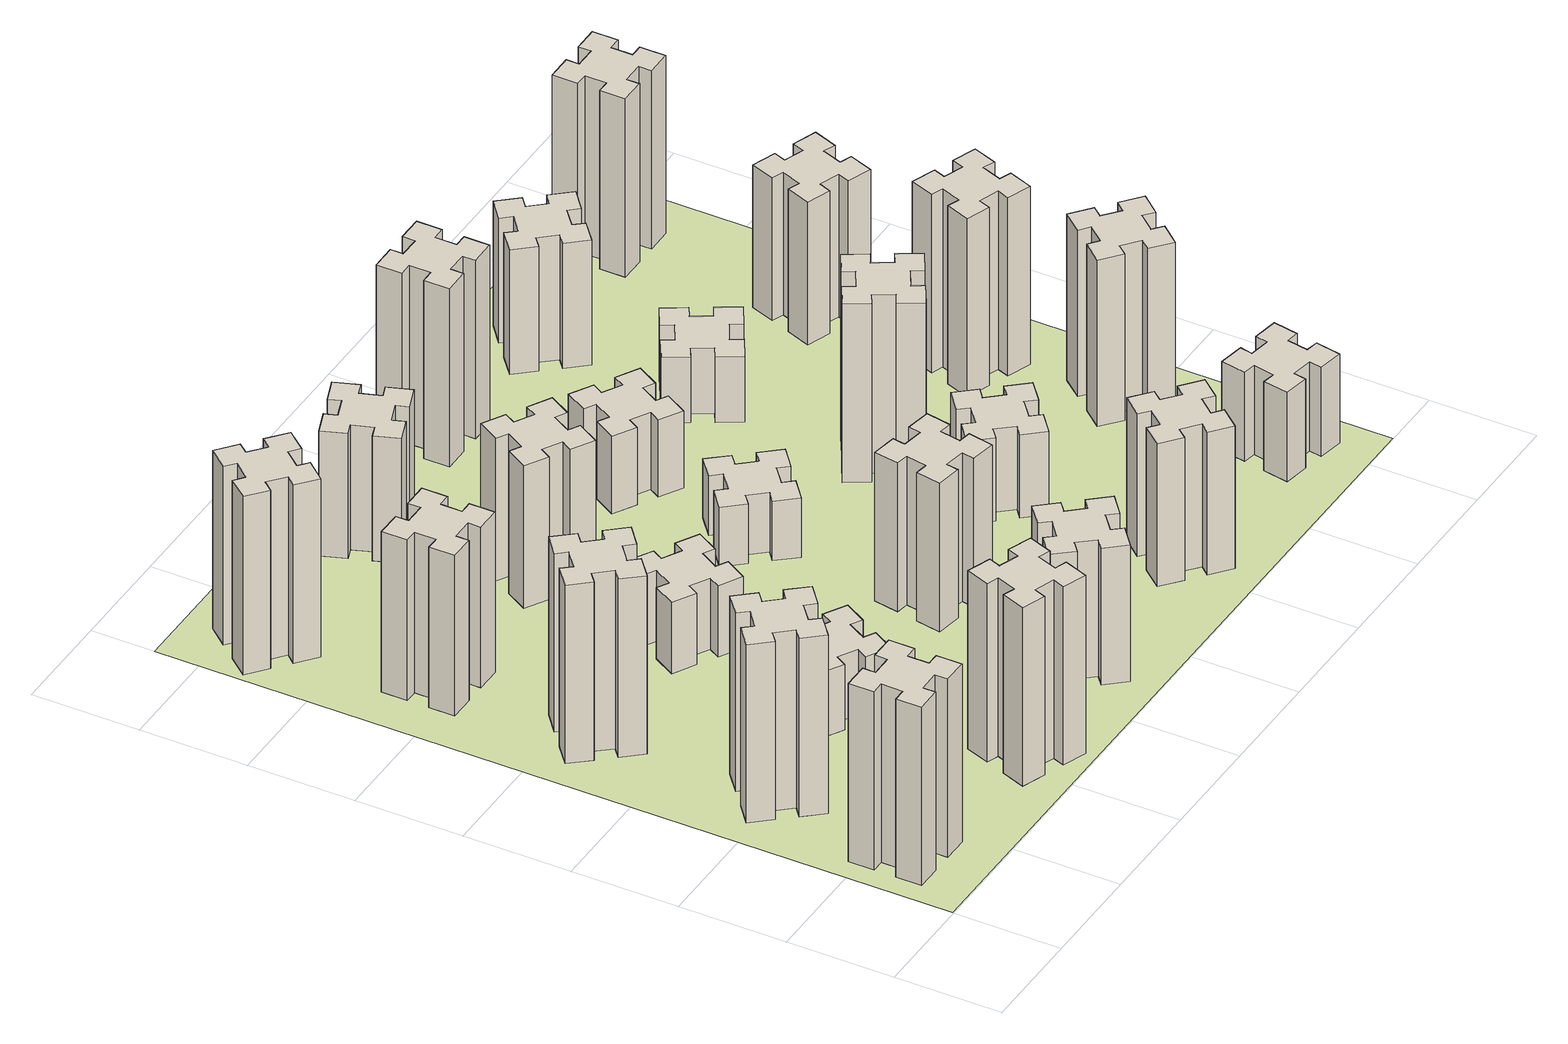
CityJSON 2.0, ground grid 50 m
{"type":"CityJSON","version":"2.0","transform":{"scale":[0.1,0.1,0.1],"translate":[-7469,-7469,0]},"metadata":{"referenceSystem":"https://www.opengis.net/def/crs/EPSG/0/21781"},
"CityObjects":{
"building1":{"type":"Building","attributes":{"class":"1000","function":"1000","usage":"1000","yearOfConstruction":2016,"roofType":"1000","measuredHeight":90,"storeysAboveGround":30,"storeysBelowGround":0},"geometry":[{"type":"Solid","lod":"1","boundaries":[[[[0,1,2,3,4,5,6,7,8,9,10,11,12,13,14,15,16,17,18,19]],[[17,16,20,21]],[[16,15,22,20]],[[15,14,23,22]],[[14,13,24,23]],[[13,12,25,24]],[[12,11,26,25]],[[11,10,27,26]],[[10,9,28,27]],[[9,8,29,28]],[[8,7,30,29]],[[7,6,31,30]],[[6,5,32,31]],[[5,4,33,32]],[[4,3,34,33]],[[3,2,35,34]],[[2,1,36,35]],[[1,0,37,36]],[[0,19,38,37]],[[19,18,39,38]],[[18,17,21,39]],[[24,25,26,27,28,29,30,31,32,33,34,35,36,37,38,39,21,20,22,23]]]]}]},
"building2":{"type":"Building","attributes":{"class":"1000","function":"1000","usage":"1000","yearOfConstruction":2016,"roofType":"1000","measuredHeight":90,"storeysAboveGround":30,"storeysBelowGround":0},"geometry":[{"type":"Solid","lod":"1","boundaries":[[[[40,41,42,43,44,45,46,47,48,49,50,51,52,53,54,55,56,57,58,59]],[[57,56,60,61]],[[56,55,62,60]],[[55,54,63,62]],[[54,53,64,63]],[[53,52,65,64]],[[52,51,66,65]],[[51,50,67,66]],[[50,49,68,67]],[[49,48,69,68]],[[48,47,70,69]],[[47,46,71,70]],[[46,45,72,71]],[[45,44,73,72]],[[44,43,74,73]],[[43,42,75,74]],[[42,41,76,75]],[[41,40,77,76]],[[40,59,78,77]],[[59,58,79,78]],[[58,57,61,79]],[[64,65,66,67,68,69,70,71,72,73,74,75,76,77,78,79,61,60,62,63]]]]}]},
"building3":{"type":"Building","attributes":{"class":"1000","function":"1000","usage":"1000","yearOfConstruction":2016,"roofType":"1000","measuredHeight":90,"storeysAboveGround":30,"storeysBelowGround":0},"geometry":[{"type":"Solid","lod":"1","boundaries":[[[[80,81,82,83,84,85,86,87,88,89,90,91,92,93,94,95,96,97,98,99]],[[97,96,100,101]],[[96,95,102,100]],[[95,94,103,102]],[[94,93,104,103]],[[93,92,105,104]],[[92,91,106,105]],[[91,90,107,106]],[[90,89,108,107]],[[89,88,109,108]],[[88,87,110,109]],[[87,86,111,110]],[[86,85,112,111]],[[85,84,113,112]],[[84,83,114,113]],[[83,82,115,114]],[[82,81,116,115]],[[81,80,117,116]],[[80,99,118,117]],[[99,98,119,118]],[[98,97,101,119]],[[104,105,106,107,108,109,110,111,112,113,114,115,116,117,118,119,101,100,102,103]]]]}]},
"building4":{"type":"Building","attributes":{"class":"1000","function":"1000","usage":"1000","yearOfConstruction":2016,"roofType":"1000","measuredHeight":81,"storeysAboveGround":30,"storeysBelowGround":0},"geometry":[{"type":"Solid","lod":"1","boundaries":[[[[120,121,122,123,124,125,126,127,128,129,130,131,132,133,134,135,136,137,138,139]],[[137,136,140,141]],[[136,135,142,140]],[[135,134,143,142]],[[134,133,144,143]],[[133,132,145,144]],[[132,131,146,145]],[[131,130,147,146]],[[130,129,148,147]],[[129,128,149,148]],[[128,127,150,149]],[[127,126,151,150]],[[126,125,152,151]],[[125,124,153,152]],[[124,123,154,153]],[[123,122,155,154]],[[122,121,156,155]],[[121,120,157,156]],[[120,139,158,157]],[[139,138,159,158]],[[138,137,141,159]],[[144,145,146,147,148,149,150,151,152,153,154,155,156,157,158,159,141,140,142,143]]]]}]},
"building5":{"type":"Building","attributes":{"class":"1000","function":"1000","usage":"1000","yearOfConstruction":2016,"roofType":"1000","measuredHeight":90,"storeysAboveGround":30,"storeysBelowGround":0},"geometry":[{"type":"Solid","lod":"1","boundaries":[[[[160,161,162,163,164,165,166,167,168,169,170,171,172,173,174,175,176,177,178,179]],[[177,176,180,181]],[[176,175,182,180]],[[175,174,183,182]],[[174,173,184,183]],[[173,172,185,184]],[[172,171,186,185]],[[171,170,187,186]],[[170,169,188,187]],[[169,168,189,188]],[[168,167,190,189]],[[167,166,191,190]],[[166,165,192,191]],[[165,164,193,192]],[[164,163,194,193]],[[163,162,195,194]],[[162,161,196,195]],[[161,160,197,196]],[[160,179,198,197]],[[179,178,199,198]],[[178,177,181,199]],[[184,185,186,187,188,189,190,191,192,193,194,195,196,197,198,199,181,180,182,183]]]]}]},
"building6":{"type":"Building","attributes":{"class":"1000","function":"1000","usage":"1000","yearOfConstruction":2016,"roofType":"1000","measuredHeight":90,"storeysAboveGround":30,"storeysBelowGround":0},"geometry":[{"type":"Solid","lod":"1","boundaries":[[[[200,201,202,203,204,205,206,207,208,209,210,211,212,213,214,215,216,217,218,219]],[[217,216,220,221]],[[216,215,222,220]],[[215,214,223,222]],[[214,213,224,223]],[[213,212,225,224]],[[212,211,226,225]],[[211,210,227,226]],[[210,209,228,227]],[[209,208,229,228]],[[208,207,230,229]],[[207,206,231,230]],[[206,205,232,231]],[[205,204,233,232]],[[204,203,234,233]],[[203,202,235,234]],[[202,201,236,235]],[[201,200,237,236]],[[200,219,238,237]],[[219,218,239,238]],[[218,217,221,239]],[[224,225,226,227,228,229,230,231,232,233,234,235,236,237,238,239,221,220,222,223]]]]}]},
"building7":{"type":"Building","attributes":{"class":"1000","function":"1000","usage":"1000","yearOfConstruction":2016,"roofType":"1000","measuredHeight":33,"storeysAboveGround":30,"storeysBelowGround":0},"geometry":[{"type":"Solid","lod":"1","boundaries":[[[[240,241,242,243,244,245,246,247,248,249,250,251,252,253,254,255,256,257,258,259]],[[257,256,260,261]],[[256,255,262,260]],[[255,254,263,262]],[[254,253,264,263]],[[253,252,265,264]],[[252,251,266,265]],[[251,250,267,266]],[[250,249,268,267]],[[249,248,269,268]],[[248,247,270,269]],[[247,246,271,270]],[[246,245,272,271]],[[245,244,273,272]],[[244,243,274,273]],[[243,242,275,274]],[[242,241,276,275]],[[241,240,277,276]],[[240,259,278,277]],[[259,258,279,278]],[[258,257,261,279]],[[264,265,266,267,268,269,270,271,272,273,274,275,276,277,278,279,261,260,262,263]]]]}]},
"building8":{"type":"Building","attributes":{"class":"1000","function":"1000","usage":"1000","yearOfConstruction":2016,"roofType":"1000","measuredHeight":36,"storeysAboveGround":30,"storeysBelowGround":0},"geometry":[{"type":"Solid","lod":"1","boundaries":[[[[280,281,282,283,284,285,286,287,288,289,290,291,292,293,294,295,296,297,298,299]],[[297,296,300,301]],[[296,295,302,300]],[[295,294,303,302]],[[294,293,304,303]],[[293,292,305,304]],[[292,291,306,305]],[[291,290,307,306]],[[290,289,308,307]],[[289,288,309,308]],[[288,287,310,309]],[[287,286,311,310]],[[286,285,312,311]],[[285,284,313,312]],[[284,283,314,313]],[[283,282,315,314]],[[282,281,316,315]],[[281,280,317,316]],[[280,299,318,317]],[[299,298,319,318]],[[298,297,301,319]],[[304,305,306,307,308,309,310,311,312,313,314,315,316,317,318,319,301,300,302,303]]]]}]},
"building9":{"type":"Building","attributes":{"class":"1000","function":"1000","usage":"1000","yearOfConstruction":2016,"roofType":"1000","measuredHeight":69,"storeysAboveGround":30,"storeysBelowGround":0},"geometry":[{"type":"Solid","lod":"1","boundaries":[[[[320,321,322,323,324,325,326,327,328,329,330,331,332,333,334,335,336,337,338,339]],[[337,336,340,341]],[[336,335,342,340]],[[335,334,343,342]],[[334,333,344,343]],[[333,332,345,344]],[[332,331,346,345]],[[331,330,347,346]],[[330,329,348,347]],[[329,328,349,348]],[[328,327,350,349]],[[327,326,351,350]],[[326,325,352,351]],[[325,324,353,352]],[[324,323,354,353]],[[323,322,355,354]],[[322,321,356,355]],[[321,320,357,356]],[[320,339,358,357]],[[339,338,359,358]],[[338,337,341,359]],[[344,345,346,347,348,349,350,351,352,353,354,355,356,357,358,359,341,340,342,343]]]]}]},
"building10":{"type":"Building","attributes":{"class":"1000","function":"1000","usage":"1000","yearOfConstruction":2016,"roofType":"1000","measuredHeight":72,"storeysAboveGround":30,"storeysBelowGround":0},"geometry":[{"type":"Solid","lod":"1","boundaries":[[[[360,361,362,363,364,365,366,367,368,369,370,371,372,373,374,375,376,377,378,379]],[[377,376,380,381]],[[376,375,382,380]],[[375,374,383,382]],[[374,373,384,383]],[[373,372,385,384]],[[372,371,386,385]],[[371,370,387,386]],[[370,369,388,387]],[[369,368,389,388]],[[368,367,390,389]],[[367,366,391,390]],[[366,365,392,391]],[[365,364,393,392]],[[364,363,394,393]],[[363,362,395,394]],[[362,361,396,395]],[[361,360,397,396]],[[360,379,398,397]],[[379,378,399,398]],[[378,377,381,399]],[[384,385,386,387,388,389,390,391,392,393,394,395,396,397,398,399,381,380,382,383]]]]}]},
"building11":{"type":"Building","attributes":{"class":"1000","function":"1000","usage":"1000","yearOfConstruction":2016,"roofType":"1000","measuredHeight":63,"storeysAboveGround":30,"storeysBelowGround":0},"geometry":[{"type":"Solid","lod":"1","boundaries":[[[[400,401,402,403,404,405,406,407,408,409,410,411,412,413,414,415,416,417,418,419]],[[417,416,420,421]],[[416,415,422,420]],[[415,414,423,422]],[[414,413,424,423]],[[413,412,425,424]],[[412,411,426,425]],[[411,410,427,426]],[[410,409,428,427]],[[409,408,429,428]],[[408,407,430,429]],[[407,406,431,430]],[[406,405,432,431]],[[405,404,433,432]],[[404,403,434,433]],[[403,402,435,434]],[[402,401,436,435]],[[401,400,437,436]],[[400,419,438,437]],[[419,418,439,438]],[[418,417,421,439]],[[424,425,426,427,428,429,430,431,432,433,434,435,436,437,438,439,421,420,422,423]]]]}]},
"building12":{"type":"Building","attributes":{"class":"1000","function":"1000","usage":"1000","yearOfConstruction":2016,"roofType":"1000","measuredHeight":75,"storeysAboveGround":30,"storeysBelowGround":0},"geometry":[{"type":"Solid","lod":"1","boundaries":[[[[440,441,442,443,444,445,446,447,448,449,450,451,452,453,454,455,456,457,458,459]],[[457,456,460,461]],[[456,455,462,460]],[[455,454,463,462]],[[454,453,464,463]],[[453,452,465,464]],[[452,451,466,465]],[[451,450,467,466]],[[450,449,468,467]],[[449,448,469,468]],[[448,447,470,469]],[[447,446,471,470]],[[446,445,472,471]],[[445,444,473,472]],[[444,443,474,473]],[[443,442,475,474]],[[442,441,476,475]],[[441,440,477,476]],[[440,459,478,477]],[[459,458,479,478]],[[458,457,461,479]],[[464,465,466,467,468,469,470,471,472,473,474,475,476,477,478,479,461,460,462,463]]]]}]},
"building13":{"type":"Building","attributes":{"class":"1000","function":"1000","usage":"1000","yearOfConstruction":2016,"roofType":"1000","measuredHeight":30,"storeysAboveGround":30,"storeysBelowGround":0},"geometry":[{"type":"Solid","lod":"1","boundaries":[[[[480,481,482,483,484,485,486,487,488,489,490,491,492,493,494,495,496,497,498,499]],[[497,496,500,501]],[[496,495,502,500]],[[495,494,503,502]],[[494,493,504,503]],[[493,492,505,504]],[[492,491,506,505]],[[491,490,507,506]],[[490,489,508,507]],[[489,488,509,508]],[[488,487,510,509]],[[487,486,511,510]],[[486,485,512,511]],[[485,484,513,512]],[[484,483,514,513]],[[483,482,515,514]],[[482,481,516,515]],[[481,480,517,516]],[[480,499,518,517]],[[499,498,519,518]],[[498,497,501,519]],[[504,505,506,507,508,509,510,511,512,513,514,515,516,517,518,519,501,500,502,503]]]]}]},
"building14":{"type":"Building","attributes":{"class":"1000","function":"1000","usage":"1000","yearOfConstruction":2016,"roofType":"1000","measuredHeight":72,"storeysAboveGround":30,"storeysBelowGround":0},"geometry":[{"type":"Solid","lod":"1","boundaries":[[[[520,521,522,523,524,525,526,527,528,529,530,531,532,533,534,535,536,537,538,539]],[[537,536,540,541]],[[536,535,542,540]],[[535,534,543,542]],[[534,533,544,543]],[[533,532,545,544]],[[532,531,546,545]],[[531,530,547,546]],[[530,529,548,547]],[[529,528,549,548]],[[528,527,550,549]],[[527,526,551,550]],[[526,525,552,551]],[[525,524,553,552]],[[524,523,554,553]],[[523,522,555,554]],[[522,521,556,555]],[[521,520,557,556]],[[520,539,558,557]],[[539,538,559,558]],[[538,537,541,559]],[[544,545,546,547,548,549,550,551,552,553,554,555,556,557,558,559,541,540,542,543]]]]}]},
"building15":{"type":"Building","attributes":{"class":"1000","function":"1000","usage":"1000","yearOfConstruction":2016,"roofType":"1000","measuredHeight":39,"storeysAboveGround":30,"storeysBelowGround":0},"geometry":[{"type":"Solid","lod":"1","boundaries":[[[[560,561,562,563,564,565,566,567,568,569,570,571,572,573,574,575,576,577,578,579]],[[577,576,580,581]],[[576,575,582,580]],[[575,574,583,582]],[[574,573,584,583]],[[573,572,585,584]],[[572,571,586,585]],[[571,570,587,586]],[[570,569,588,587]],[[569,568,589,588]],[[568,567,590,589]],[[567,566,591,590]],[[566,565,592,591]],[[565,564,593,592]],[[564,563,594,593]],[[563,562,595,594]],[[562,561,596,595]],[[561,560,597,596]],[[560,579,598,597]],[[579,578,599,598]],[[578,577,581,599]],[[584,585,586,587,588,589,590,591,592,593,594,595,596,597,598,599,581,580,582,583]]]]}]},
"building16":{"type":"Building","attributes":{"class":"1000","function":"1000","usage":"1000","yearOfConstruction":2016,"roofType":"1000","measuredHeight":90,"storeysAboveGround":30,"storeysBelowGround":0},"geometry":[{"type":"Solid","lod":"1","boundaries":[[[[600,601,602,603,604,605,606,607,608,609,610,611,612,613,614,615,616,617,618,619]],[[617,616,620,621]],[[616,615,622,620]],[[615,614,623,622]],[[614,613,624,623]],[[613,612,625,624]],[[612,611,626,625]],[[611,610,627,626]],[[610,609,628,627]],[[609,608,629,628]],[[608,607,630,629]],[[607,606,631,630]],[[606,605,632,631]],[[605,604,633,632]],[[604,603,634,633]],[[603,602,635,634]],[[602,601,636,635]],[[601,600,637,636]],[[600,619,638,637]],[[619,618,639,638]],[[618,617,621,639]],[[624,625,626,627,628,629,630,631,632,633,634,635,636,637,638,639,621,620,622,623]]]]}]},
"building17":{"type":"Building","attributes":{"class":"1000","function":"1000","usage":"1000","yearOfConstruction":2016,"roofType":"1000","measuredHeight":42,"storeysAboveGround":30,"storeysBelowGround":0},"geometry":[{"type":"Solid","lod":"1","boundaries":[[[[640,641,642,643,644,645,646,647,648,649,650,651,652,653,654,655,656,657,658,659]],[[657,656,660,661]],[[656,655,662,660]],[[655,654,663,662]],[[654,653,664,663]],[[653,652,665,664]],[[652,651,666,665]],[[651,650,667,666]],[[650,649,668,667]],[[649,648,669,668]],[[648,647,670,669]],[[647,646,671,670]],[[646,645,672,671]],[[645,644,673,672]],[[644,643,674,673]],[[643,642,675,674]],[[642,641,676,675]],[[641,640,677,676]],[[640,659,678,677]],[[659,658,679,678]],[[658,657,661,679]],[[664,665,666,667,668,669,670,671,672,673,674,675,676,677,678,679,661,660,662,663]]]]}]},
"building18":{"type":"Building","attributes":{"class":"1000","function":"1000","usage":"1000","yearOfConstruction":2016,"roofType":"1000","measuredHeight":90,"storeysAboveGround":30,"storeysBelowGround":0},"geometry":[{"type":"Solid","lod":"1","boundaries":[[[[680,681,682,683,684,685,686,687,688,689,690,691,692,693,694,695,696,697,698,699]],[[697,696,700,701]],[[696,695,702,700]],[[695,694,703,702]],[[694,693,704,703]],[[693,692,705,704]],[[692,691,706,705]],[[691,690,707,706]],[[690,689,708,707]],[[689,688,709,708]],[[688,687,710,709]],[[687,686,711,710]],[[686,685,712,711]],[[685,684,713,712]],[[684,683,714,713]],[[683,682,715,714]],[[682,681,716,715]],[[681,680,717,716]],[[680,699,718,717]],[[699,698,719,718]],[[698,697,701,719]],[[704,705,706,707,708,709,710,711,712,713,714,715,716,717,718,719,701,700,702,703]]]]}]},
"building19":{"type":"Building","attributes":{"class":"1000","function":"1000","usage":"1000","yearOfConstruction":2016,"roofType":"1000","measuredHeight":33,"storeysAboveGround":30,"storeysBelowGround":0},"geometry":[{"type":"Solid","lod":"1","boundaries":[[[[720,721,722,723,724,725,726,727,728,729,730,731,732,733,734,735,736,737,738,739]],[[737,736,740,741]],[[736,735,742,740]],[[735,734,743,742]],[[734,733,744,743]],[[733,732,745,744]],[[732,731,746,745]],[[731,730,747,746]],[[730,729,748,747]],[[729,728,749,748]],[[728,727,750,749]],[[727,726,751,750]],[[726,725,752,751]],[[725,724,753,752]],[[724,723,754,753]],[[723,722,755,754]],[[722,721,756,755]],[[721,720,757,756]],[[720,739,758,757]],[[739,738,759,758]],[[738,737,741,759]],[[744,745,746,747,748,749,750,751,752,753,754,755,756,757,758,759,741,740,742,743]]]]}]},
"building20":{"type":"Building","attributes":{"class":"1000","function":"1000","usage":"1000","yearOfConstruction":2016,"roofType":"1000","measuredHeight":45,"storeysAboveGround":30,"storeysBelowGround":0},"geometry":[{"type":"Solid","lod":"1","boundaries":[[[[760,761,762,763,764,765,766,767,768,769,770,771,772,773,774,775,776,777,778,779]],[[777,776,780,781]],[[776,775,782,780]],[[775,774,783,782]],[[774,773,784,783]],[[773,772,785,784]],[[772,771,786,785]],[[771,770,787,786]],[[770,769,788,787]],[[769,768,789,788]],[[768,767,790,789]],[[767,766,791,790]],[[766,765,792,791]],[[765,764,793,792]],[[764,763,794,793]],[[763,762,795,794]],[[762,761,796,795]],[[761,760,797,796]],[[760,779,798,797]],[[779,778,799,798]],[[778,777,781,799]],[[784,785,786,787,788,789,790,791,792,793,794,795,796,797,798,799,781,780,782,783]]]]}]},
"building21":{"type":"Building","attributes":{"class":"1000","function":"1000","usage":"1000","yearOfConstruction":2016,"roofType":"1000","measuredHeight":63,"storeysAboveGround":30,"storeysBelowGround":0},"geometry":[{"type":"Solid","lod":"1","boundaries":[[[[800,801,802,803,804,805,806,807,808,809,810,811,812,813,814,815,816,817,818,819]],[[817,816,820,821]],[[816,815,822,820]],[[815,814,823,822]],[[814,813,824,823]],[[813,812,825,824]],[[812,811,826,825]],[[811,810,827,826]],[[810,809,828,827]],[[809,808,829,828]],[[808,807,830,829]],[[807,806,831,830]],[[806,805,832,831]],[[805,804,833,832]],[[804,803,834,833]],[[803,802,835,834]],[[802,801,836,835]],[[801,800,837,836]],[[800,819,838,837]],[[819,818,839,838]],[[818,817,821,839]],[[824,825,826,827,828,829,830,831,832,833,834,835,836,837,838,839,821,820,822,823]]]]}]},
"building22":{"type":"Building","attributes":{"class":"1000","function":"1000","usage":"1000","yearOfConstruction":2016,"roofType":"1000","measuredHeight":84,"storeysAboveGround":30,"storeysBelowGround":0},"geometry":[{"type":"Solid","lod":"1","boundaries":[[[[840,841,842,843,844,845,846,847,848,849,850,851,852,853,854,855,856,857,858,859]],[[857,856,860,861]],[[856,855,862,860]],[[855,854,863,862]],[[854,853,864,863]],[[853,852,865,864]],[[852,851,866,865]],[[851,850,867,866]],[[850,849,868,867]],[[849,848,869,868]],[[848,847,870,869]],[[847,846,871,870]],[[846,845,872,871]],[[845,844,873,872]],[[844,843,874,873]],[[843,842,875,874]],[[842,841,876,875]],[[841,840,877,876]],[[840,859,878,877]],[[859,858,879,878]],[[858,857,861,879]],[[864,865,866,867,868,869,870,871,872,873,874,875,876,877,878,879,861,860,862,863]]]]}]},
"building23":{"type":"Building","attributes":{"class":"1000","function":"1000","usage":"1000","yearOfConstruction":2016,"roofType":"1000","measuredHeight":90,"storeysAboveGround":30,"storeysBelowGround":0},"geometry":[{"type":"Solid","lod":"1","boundaries":[[[[880,881,882,883,884,885,886,887,888,889,890,891,892,893,894,895,896,897,898,899]],[[897,896,900,901]],[[896,895,902,900]],[[895,894,903,902]],[[894,893,904,903]],[[893,892,905,904]],[[892,891,906,905]],[[891,890,907,906]],[[890,889,908,907]],[[889,888,909,908]],[[888,887,910,909]],[[887,886,911,910]],[[886,885,912,911]],[[885,884,913,912]],[[884,883,914,913]],[[883,882,915,914]],[[882,881,916,915]],[[881,880,917,916]],[[880,899,918,917]],[[899,898,919,918]],[[898,897,901,919]],[[904,905,906,907,908,909,910,911,912,913,914,915,916,917,918,919,901,900,902,903]]]]}]},
"building24":{"type":"Building","attributes":{"class":"1000","function":"1000","usage":"1000","yearOfConstruction":2016,"roofType":"1000","measuredHeight":72,"storeysAboveGround":30,"storeysBelowGround":0},"geometry":[{"type":"Solid","lod":"1","boundaries":[[[[920,921,922,923,924,925,926,927,928,929,930,931,932,933,934,935,936,937,938,939]],[[937,936,940,941]],[[936,935,942,940]],[[935,934,943,942]],[[934,933,944,943]],[[933,932,945,944]],[[932,931,946,945]],[[931,930,947,946]],[[930,929,948,947]],[[929,928,949,948]],[[928,927,950,949]],[[927,926,951,950]],[[926,925,952,951]],[[925,924,953,952]],[[924,923,954,953]],[[923,922,955,954]],[[922,921,956,955]],[[921,920,957,956]],[[920,939,958,957]],[[939,938,959,958]],[[938,937,941,959]],[[944,945,946,947,948,949,950,951,952,953,954,955,956,957,958,959,941,940,942,943]]]]}]},
"building25":{"type":"Building","attributes":{"class":"1000","function":"1000","usage":"1000","yearOfConstruction":2016,"roofType":"1000","measuredHeight":90,"storeysAboveGround":30,"storeysBelowGround":0},"geometry":[{"type":"Solid","lod":"1","boundaries":[[[[960,961,962,963,964,965,966,967,968,969,970,971,972,973,974,975,976,977,978,979]],[[977,976,980,981]],[[976,975,982,980]],[[975,974,983,982]],[[974,973,984,983]],[[973,972,985,984]],[[972,971,986,985]],[[971,970,987,986]],[[970,969,988,987]],[[969,968,989,988]],[[968,967,990,989]],[[967,966,991,990]],[[966,965,992,991]],[[965,964,993,992]],[[964,963,994,993]],[[963,962,995,994]],[[962,961,996,995]],[[961,960,997,996]],[[960,979,998,997]],[[979,978,999,998]],[[978,977,981,999]],[[984,985,986,987,988,989,990,991,992,993,994,995,996,997,998,999,981,980,982,983]]]]}]},
"landuse1":{"type":"LandUse","attributes":{"name":"plot1","function":"1010"},"geometry":[{"type":"MultiSurface","lod":"1","boundaries":[[[1000,1001,1002,1003]]]}]}
},
"vertices":[
[165,425,0],[165,325,0],[105,325,0],[105,205,0],[225,205,0],[225,265,0],[325,265,0],[325,205,0],[445,205,0],[445,325,0],[385,325,0],[385,425,0],[445,425,0],[445,545,0],[325,545,0],[325,485,0],[225,485,0],[225,545,0],[105,545,0],[105,425,0],[225,485,900],[225,545,900],[325,485,900],[325,545,900],[445,545,900],[445,425,900],[385,425,900],[385,325,900],[445,325,900],[445,205,900],[325,205,900],[325,265,900],[225,265,900],[225,205,900],[105,205,900],[105,325,900],[165,325,900],[165,425,900],[105,425,900],[105,545,900],
[492,1048,0],[427,1124,0],[473,1163,0],[396,1255,0],[304,1178,0],[343,1132,0],[266,1067,0],[228,1113,0],[136,1036,0],[213,944,0],[259,983,0],[323,906,0],[277,868,0],[354,776,0],[446,853,0],[408,899,0],[484,963,0],[523,917,0],[615,994,0],[538,1086,0],[484,963,900],[523,917,900],[408,899,900],[446,853,900],[354,776,900],[277,868,900],[323,906,900],[259,983,900],[213,944,900],[136,1036,900],[228,1113,900],[266,1067,900],[343,1132,900],[304,1178,900],[396,1255,900],[473,1163,900],[427,1124,900],[492,1048,900],[538,1086,900],[615,994,900],
[492,1888,0],[427,1964,0],[473,2003,0],[396,2095,0],[304,2018,0],[343,1972,0],[266,1907,0],[228,1953,0],[136,1876,0],[213,1784,0],[259,1823,0],[323,1746,0],[277,1708,0],[354,1616,0],[446,1693,0],[408,1739,0],[484,1803,0],[523,1757,0],[615,1834,0],[538,1926,0],[484,1803,900],[523,1757,900],[408,1739,900],[446,1693,900],[354,1616,900],[277,1708,900],[323,1746,900],[259,1823,900],[213,1784,900],[136,1876,900],[228,1953,900],[266,1907,900],[343,1972,900],[304,2018,900],[396,2095,900],[473,2003,900],[427,1964,900],[492,1888,900],[538,1926,900],[615,1834,900],
[485,2545,0],[485,2645,0],[545,2645,0],[545,2765,0],[425,2765,0],[425,2705,0],[325,2705,0],[325,2765,0],[205,2765,0],[205,2645,0],[265,2645,0],[265,2545,0],[205,2545,0],[205,2425,0],[325,2425,0],[325,2485,0],[425,2485,0],[425,2425,0],[545,2425,0],[545,2545,0],[425,2485,810],[425,2425,810],[325,2485,810],[325,2425,810],[205,2425,810],[205,2545,810],[265,2545,810],[265,2645,810],[205,2645,810],[205,2765,810],[325,2765,810],[325,2705,810],[425,2705,810],[425,2765,810],[545,2765,810],[545,2645,810],[485,2645,810],[485,2545,810],[545,2545,810],[545,2425,810],
[1029,360,0],[995,266,0],[939,287,0],[897,174,0],[1010,133,0],[1031,189,0],[1125,155,0],[1104,99,0],[1217,57,0],[1258,170,0],[1202,191,0],[1236,285,0],[1292,264,0],[1333,377,0],[1220,418,0],[1200,362,0],[1106,396,0],[1127,452,0],[1014,493,0],[973,380,0],[1106,396,900],[1127,452,900],[1200,362,900],[1220,418,900],[1333,377,900],[1292,264,900],[1236,285,900],[1202,191,900],[1258,170,900],[1217,57,900],[1104,99,900],[1125,155,900],[1031,189,900],[1010,133,900],[897,174,900],[939,287,900],[995,266,900],[1029,360,900],[973,380,900],[1014,493,900],
[384,3387,0],[308,3452,0],[346,3498,0],[254,3575,0],[177,3483,0],[223,3444,0],[159,3368,0],[113,3406,0],[36,3314,0],[128,3237,0],[166,3283,0],[243,3219,0],[204,3173,0],[296,3096,0],[373,3188,0],[327,3226,0],[392,3303,0],[438,3264,0],[515,3356,0],[423,3433,0],[392,3303,900],[438,3264,900],[327,3226,900],[373,3188,900],[296,3096,900],[204,3173,900],[243,3219,900],[166,3283,900],[128,3237,900],[36,3314,900],[113,3406,900],[159,3368,900],[223,3444,900],[177,3483,900],[254,3575,900],[346,3498,900],[308,3452,900],[384,3387,900],[423,3433,900],[515,3356,900],
[1086,1017,0],[1136,1104,0],[1188,1074,0],[1248,1178,0],[1144,1238,0],[1114,1186,0],[1027,1236,0],[1057,1288,0],[953,1348,0],[893,1244,0],[945,1214,0],[895,1127,0],[843,1157,0],[783,1053,0],[887,993,0],[917,1045,0],[1004,995,0],[974,943,0],[1078,883,0],[1138,987,0],[1004,995,330],[974,943,330],[917,1045,330],[887,993,330],[783,1053,330],[843,1157,330],[895,1127,330],[945,1214,330],[893,1244,330],[953,1348,330],[1057,1288,330],[1027,1236,330],[1114,1186,330],[1144,1238,330],[1248,1178,330],[1188,1074,330],[1136,1104,330],[1086,1017,330],[1138,987,330],[1078,883,330],
[1045,1954,0],[995,1867,0],[943,1897,0],[883,1793,0],[987,1733,0],[1017,1785,0],[1104,1735,0],[1074,1683,0],[1178,1623,0],[1238,1727,0],[1186,1757,0],[1236,1844,0],[1288,1814,0],[1348,1918,0],[1244,1978,0],[1214,1926,0],[1127,1976,0],[1157,2028,0],[1053,2088,0],[993,1984,0],[1127,1976,360],[1157,2028,360],[1214,1926,360],[1244,1978,360],[1348,1918,360],[1288,1814,360],[1236,1844,360],[1186,1757,360],[1238,1727,360],[1178,1623,360],[1074,1683,360],[1104,1735,360],[1017,1785,360],[987,1733,360],[883,1793,360],[943,1897,360],[995,1867,360],[1045,1954,360],[993,1984,360],[1053,2088,360],
[1639,343,0],[1703,266,0],[1657,228,0],[1734,136,0],[1826,213,0],[1788,259,0],[1864,323,0],[1903,277,0],[1995,354,0],[1918,446,0],[1872,408,0],[1807,484,0],[1853,523,0],[1776,615,0],[1684,538,0],[1723,492,0],[1646,427,0],[1608,473,0],[1516,396,0],[1593,304,0],[1646,427,690],[1608,473,690],[1723,492,690],[1684,538,690],[1776,615,690],[1853,523,690],[1807,484,690],[1872,408,690],[1918,446,690],[1995,354,690],[1903,277,690],[1864,323,690],[1788,259,690],[1826,213,690],[1734,136,690],[1657,228,690],[1703,266,690],[1639,343,690],[1593,304,690],[1516,396,690],
[1314,2666,0],[1227,2716,0],[1257,2768,0],[1153,2828,0],[1093,2724,0],[1145,2694,0],[1095,2607,0],[1043,2637,0],[983,2533,0],[1087,2473,0],[1117,2525,0],[1204,2475,0],[1174,2423,0],[1278,2363,0],[1338,2467,0],[1286,2497,0],[1336,2584,0],[1388,2554,0],[1448,2658,0],[1344,2718,0],[1336,2584,720],[1388,2554,720],[1286,2497,720],[1338,2467,720],[1278,2363,720],[1174,2423,720],[1204,2475,720],[1117,2525,720],[1087,2473,720],[983,2533,720],[1043,2637,720],[1095,2607,720],[1145,2694,720],[1093,2724,720],[1153,2828,720],[1257,2768,720],[1227,2716,720],[1314,2666,720],[1344,2718,720],[1448,2658,720],
[1125,3456,0],[1031,3422,0],[1010,3478,0],[897,3437,0],[939,3324,0],[995,3345,0],[1029,3251,0],[973,3230,0],[1014,3117,0],[1127,3159,0],[1106,3215,0],[1200,3249,0],[1220,3193,0],[1333,3234,0],[1292,3347,0],[1236,3326,0],[1202,3420,0],[1258,3440,0],[1217,3553,0],[1104,3512,0],[1202,3420,630],[1258,3440,630],[1236,3326,630],[1292,3347,630],[1333,3234,630],[1220,3193,630],[1200,3249,630],[1106,3215,630],[1127,3159,630],[1014,3117,630],[973,3230,630],[1029,3251,630],[995,3345,630],[939,3324,630],[897,3437,630],[1010,3478,630],[1031,3422,630],[1125,3456,630],[1104,3512,630],[1217,3553,630],
[1955,1047,0],[1972,1145,0],[2031,1135,0],[2052,1253,0],[1934,1274,0],[1924,1215,0],[1825,1232,0],[1836,1291,0],[1717,1312,0],[1697,1194,0],[1756,1184,0],[1738,1085,0],[1679,1096,0],[1658,977,0],[1777,957,0],[1787,1016,0],[1885,998,0],[1875,939,0],[1993,918,0],[2014,1037,0],[1885,998,750],[1875,939,750],[1787,1016,750],[1777,957,750],[1658,977,750],[1679,1096,750],[1738,1085,750],[1756,1184,750],[1697,1194,750],[1717,1312,750],[1836,1291,750],[1825,1232,750],[1924,1215,750],[1934,1274,750],[2052,1253,750],[2031,1135,750],[1972,1145,750],[1955,1047,750],[2014,1037,750],[1993,918,750],
[1972,1988,0],[1907,2064,0],[1953,2103,0],[1876,2195,0],[1784,2118,0],[1823,2072,0],[1746,2007,0],[1708,2053,0],[1616,1976,0],[1693,1884,0],[1739,1923,0],[1803,1846,0],[1757,1808,0],[1834,1716,0],[1926,1793,0],[1888,1839,0],[1964,1903,0],[2003,1857,0],[2095,1934,0],[2018,2026,0],[1964,1903,300],[2003,1857,300],[1888,1839,300],[1926,1793,300],[1834,1716,300],[1757,1808,300],[1803,1846,300],[1739,1923,300],[1693,1884,300],[1616,1976,300],[1708,2053,300],[1746,2007,300],[1823,2072,300],[1784,2118,300],[1876,2195,300],[1953,2103,300],[1907,2064,300],[1972,1988,300],[2018,2026,300],[2095,1934,300],
[2486,323,0],[2563,259,0],[2524,213,0],[2616,136,0],[2693,228,0],[2647,266,0],[2712,343,0],[2758,304,0],[2835,396,0],[2743,473,0],[2704,427,0],[2628,492,0],[2666,538,0],[2574,615,0],[2497,523,0],[2543,484,0],[2479,408,0],[2433,446,0],[2356,354,0],[2448,277,0],[2479,408,720],[2433,446,720],[2543,484,720],[2497,523,720],[2574,615,720],[2666,538,720],[2628,492,720],[2704,427,720],[2743,473,720],[2835,396,720],[2758,304,720],[2712,343,720],[2647,266,720],[2693,228,720],[2616,136,720],[2524,213,720],[2563,259,720],[2486,323,720],[2448,277,720],[2356,354,720],
[2026,2497,0],[2076,2584,0],[2128,2554,0],[2188,2658,0],[2084,2718,0],[2054,2666,0],[1967,2716,0],[1997,2768,0],[1893,2828,0],[1833,2724,0],[1885,2694,0],[1835,2607,0],[1783,2637,0],[1723,2533,0],[1827,2473,0],[1857,2525,0],[1944,2475,0],[1914,2423,0],[2018,2363,0],[2078,2467,0],[1944,2475,390],[1914,2423,390],[1857,2525,390],[1827,2473,390],[1723,2533,390],[1783,2637,390],[1835,2607,390],[1885,2694,390],[1833,2724,390],[1893,2828,390],[1997,2768,390],[1967,2716,390],[2054,2666,390],[2084,2718,390],[2188,2658,390],[2128,2554,390],[2076,2584,390],[2026,2497,390],[2078,2467,390],[2018,2363,390],
[1965,3385,0],[1965,3485,0],[2025,3485,0],[2025,3605,0],[1905,3605,0],[1905,3545,0],[1805,3545,0],[1805,3605,0],[1685,3605,0],[1685,3485,0],[1745,3485,0],[1745,3385,0],[1685,3385,0],[1685,3265,0],[1805,3265,0],[1805,3325,0],[1905,3325,0],[1905,3265,0],[2025,3265,0],[2025,3385,0],[1905,3325,900],[1905,3265,900],[1805,3325,900],[1805,3265,900],[1685,3265,900],[1685,3385,900],[1745,3385,900],[1745,3485,900],[1685,3485,900],[1685,3605,900],[1805,3605,900],[1805,3545,900],[1905,3545,900],[1905,3605,900],[2025,3605,900],[2025,3485,900],[1965,3485,900],[1965,3385,900],[2025,3385,900],[2025,3265,900],
[2563,1332,0],[2486,1267,0],[2448,1313,0],[2356,1236,0],[2433,1144,0],[2479,1183,0],[2543,1106,0],[2497,1068,0],[2574,976,0],[2666,1053,0],[2628,1099,0],[2704,1163,0],[2743,1117,0],[2835,1194,0],[2758,1286,0],[2712,1248,0],[2647,1324,0],[2693,1363,0],[2616,1455,0],[2524,1378,0],[2647,1324,420],[2693,1363,420],[2712,1248,420],[2758,1286,420],[2835,1194,420],[2743,1117,420],[2704,1163,420],[2628,1099,420],[2666,1053,420],[2574,976,420],[2497,1068,420],[2543,1106,420],[2479,1183,420],[2433,1144,420],[2356,1236,420],[2448,1313,420],[2486,1267,420],[2563,1332,420],[2524,1378,420],[2616,1455,420],
[2475,1744,0],[2525,1657,0],[2473,1627,0],[2533,1523,0],[2637,1583,0],[2607,1635,0],[2694,1685,0],[2724,1633,0],[2828,1693,0],[2768,1797,0],[2716,1767,0],[2666,1854,0],[2718,1884,0],[2658,1988,0],[2554,1928,0],[2584,1876,0],[2497,1826,0],[2467,1878,0],[2363,1818,0],[2423,1714,0],[2497,1826,900],[2467,1878,900],[2584,1876,900],[2554,1928,900],[2658,1988,900],[2718,1884,900],[2666,1854,900],[2716,1767,900],[2768,1797,900],[2828,1693,900],[2724,1633,900],[2694,1685,900],[2607,1635,900],[2637,1583,900],[2533,1523,900],[2473,1627,900],[2525,1657,900],[2475,1744,900],[2423,1714,900],[2363,1818,900],
[2475,2584,0],[2525,2497,0],[2473,2467,0],[2533,2363,0],[2637,2423,0],[2607,2475,0],[2694,2525,0],[2724,2473,0],[2828,2533,0],[2768,2637,0],[2716,2607,0],[2666,2694,0],[2718,2724,0],[2658,2828,0],[2554,2768,0],[2584,2716,0],[2497,2666,0],[2467,2718,0],[2363,2658,0],[2423,2554,0],[2497,2666,330],[2467,2718,330],[2584,2716,330],[2554,2768,330],[2658,2828,330],[2718,2724,330],[2666,2694,330],[2716,2607,330],[2768,2637,330],[2828,2533,330],[2724,2473,330],[2694,2525,330],[2607,2475,330],[2637,2423,330],[2533,2363,330],[2473,2467,330],[2525,2497,330],[2475,2584,330],[2423,2554,330],[2363,2658,330],
[3504,475,0],[3405,492,0],[3416,551,0],[3297,572,0],[3277,454,0],[3336,444,0],[3318,345,0],[3259,356,0],[3238,237,0],[3357,217,0],[3367,276,0],[3465,258,0],[3455,199,0],[3573,178,0],[3594,297,0],[3535,307,0],[3552,405,0],[3611,395,0],[3632,513,0],[3514,534,0],[3552,405,450],[3611,395,450],[3535,307,450],[3594,297,450],[3573,178,450],[3455,199,450],[3465,258,450],[3367,276,450],[3357,217,450],[3238,237,450],[3259,356,450],[3318,345,450],[3336,444,450],[3277,454,450],[3297,572,450],[3416,551,450],[3405,492,450],[3504,475,450],[3514,534,450],[3632,513,450],
[2712,3368,0],[2647,3444,0],[2693,3483,0],[2616,3575,0],[2524,3498,0],[2563,3452,0],[2486,3387,0],[2448,3433,0],[2356,3356,0],[2433,3264,0],[2479,3303,0],[2543,3226,0],[2497,3188,0],[2574,3096,0],[2666,3173,0],[2628,3219,0],[2704,3283,0],[2743,3237,0],[2835,3314,0],[2758,3406,0],[2704,3283,630],[2743,3237,630],[2628,3219,630],[2666,3173,630],[2574,3096,630],[2497,3188,630],[2543,3226,630],[2479,3303,630],[2433,3264,630],[2356,3356,630],[2448,3433,630],[2486,3387,630],[2563,3452,630],[2524,3498,630],[2616,3575,630],[2693,3483,630],[2647,3444,630],[2712,3368,630],[2758,3406,630],[2835,3314,630],
[3487,1006,0],[3552,1083,0],[3598,1044,0],[3675,1136,0],[3583,1213,0],[3544,1167,0],[3468,1232,0],[3506,1278,0],[3414,1355,0],[3337,1263,0],[3383,1224,0],[3319,1148,0],[3273,1186,0],[3196,1094,0],[3288,1017,0],[3326,1063,0],[3403,999,0],[3364,953,0],[3456,876,0],[3533,968,0],[3403,999,840],[3364,953,840],[3326,1063,840],[3288,1017,840],[3196,1094,840],[3273,1186,840],[3319,1148,840],[3383,1224,840],[3337,1263,840],[3414,1355,840],[3506,1278,840],[3468,1232,840],[3544,1167,840],[3583,1213,840],[3675,1136,840],[3598,1044,840],[3552,1083,840],[3487,1006,840],[3533,968,840],[3456,876,840],
[3422,1671,0],[3456,1765,0],[3512,1744,0],[3553,1857,0],[3440,1898,0],[3420,1842,0],[3326,1876,0],[3347,1932,0],[3234,1973,0],[3193,1860,0],[3249,1840,0],[3215,1746,0],[3159,1767,0],[3117,1654,0],[3230,1613,0],[3251,1669,0],[3345,1635,0],[3324,1579,0],[3437,1537,0],[3478,1650,0],[3345,1635,900],[3324,1579,900],[3251,1669,900],[3230,1613,900],[3117,1654,900],[3159,1767,900],[3215,1746,900],[3249,1840,900],[3193,1860,900],[3234,1973,900],[3347,1932,900],[3326,1876,900],[3420,1842,900],[3440,1898,900],[3553,1857,900],[3512,1744,900],[3456,1765,900],[3422,1671,900],[3478,1650,900],[3437,1537,900],
[3420,2582,0],[3326,2616,0],[3347,2672,0],[3234,2713,0],[3193,2600,0],[3249,2580,0],[3215,2486,0],[3159,2507,0],[3117,2394,0],[3230,2353,0],[3251,2409,0],[3345,2375,0],[3324,2319,0],[3437,2277,0],[3478,2390,0],[3422,2411,0],[3456,2505,0],[3512,2484,0],[3553,2597,0],[3440,2638,0],[3456,2505,720],[3512,2484,720],[3422,2411,720],[3478,2390,720],[3437,2277,720],[3324,2319,720],[3345,2375,720],[3251,2409,720],[3230,2353,720],[3117,2394,720],[3159,2507,720],[3215,2486,720],[3249,2580,720],[3193,2600,720],[3234,2713,720],[3347,2672,720],[3326,2616,720],[3420,2582,720],[3440,2638,720],[3553,2597,720],
[3285,3325,0],[3385,3325,0],[3385,3265,0],[3505,3265,0],[3505,3385,0],[3445,3385,0],[3445,3485,0],[3505,3485,0],[3505,3605,0],[3385,3605,0],[3385,3545,0],[3285,3545,0],[3285,3605,0],[3165,3605,0],[3165,3485,0],[3225,3485,0],[3225,3385,0],[3165,3385,0],[3165,3265,0],[3285,3265,0],[3225,3385,900],[3165,3385,900],[3225,3485,900],[3165,3485,900],[3165,3605,900],[3285,3605,900],[3285,3545,900],[3385,3545,900],[3385,3605,900],[3505,3605,900],[3505,3485,900],[3445,3485,900],[3445,3385,900],[3505,3385,900],[3505,3265,900],[3385,3265,900],[3385,3325,900],[3285,3325,900],[3285,3265,900],[3165,3265,900],
[5,3705,0],[3705,3705,0],[3705,5,0],[5,5,0]
]}
